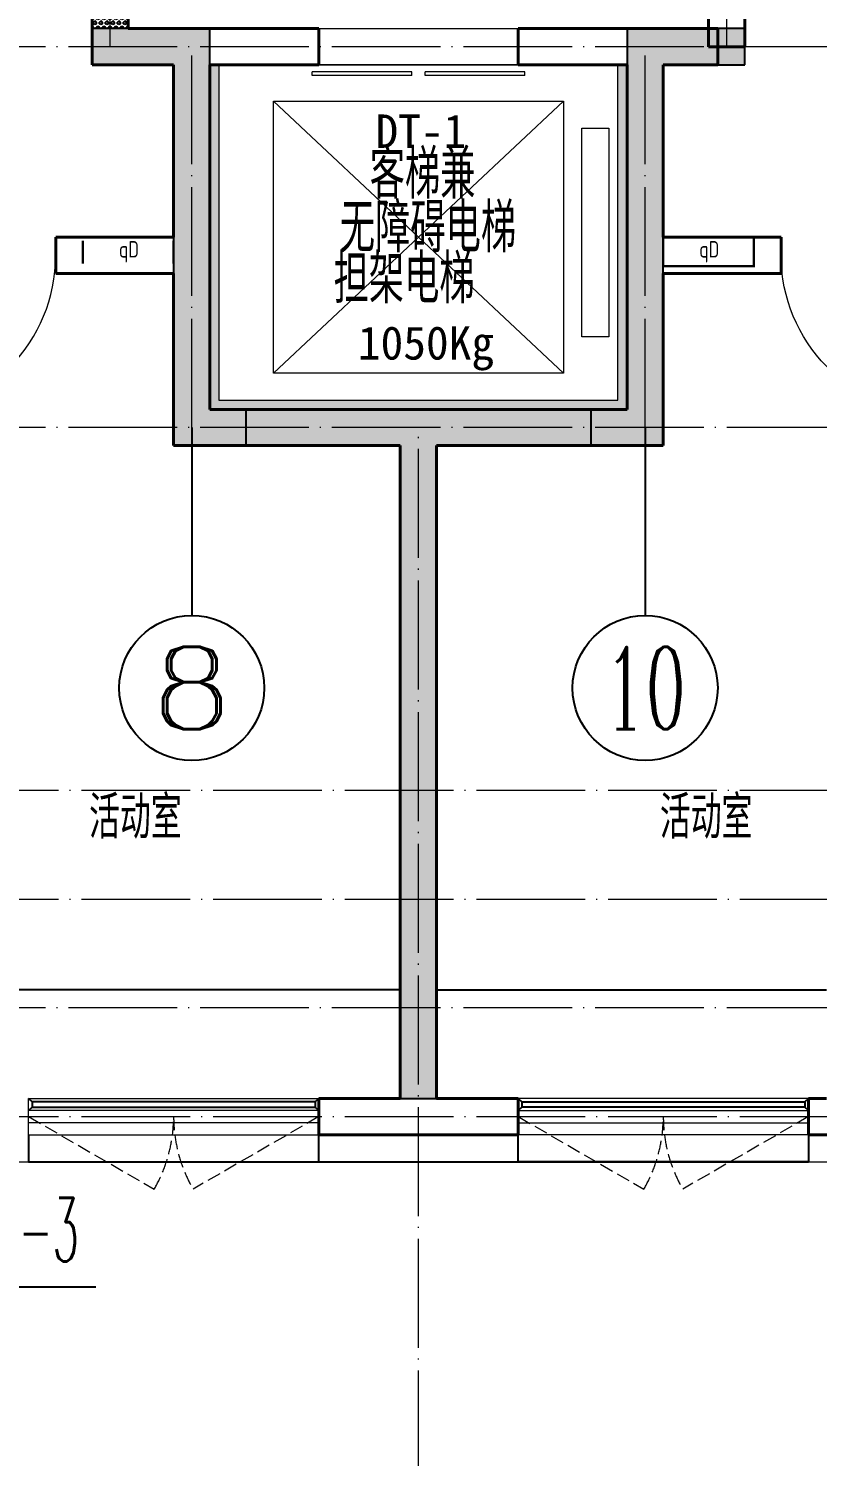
# Model space of a CAD drawing. Extents: x 27938 to 1042331, y -235042 to 1535213.
# Drawn here: x 692467 to 696817, y 594575 to 602449 of the extents above; entities that cross this region are included whole.
import ezdxf
from ezdxf.enums import TextEntityAlignment as Align

# ---------------------------------------------------------------- set-up
doc = ezdxf.new("R2010")
doc.units = 0
doc.header["$LTSCALE"] = 1000
doc.header["$MEASUREMENT"] = 0
doc.linetypes.add('DASH', pattern=[0.35, 0.25, -0.1])
doc.linetypes.add('DOTE', pattern=[2.4200000000000004, 2, -0.2, 0.02, -0.2])
for name, color, linetype in [('$RECOVER_210609100354-0', 7, 'Continuous'), ('3-栏杆1', 135, 'Continuous'), ('3.5方案汇报，与郭总、侯月琴确定户型_t8$0$2020.03.04 -1安徽标准化洋房户型(UA）_t8_t8$0$看线', 154, 'Continuous'), ('AXIS', 3, 'Continuous'), ('AXIS_TEXT', 4, 'Continuous'), ('COLUMN', 9, 'Continuous'), ('DIM_雨水', 3, 'Continuous'), ('PUB_TEXT', 4, 'Continuous'), ('保温', 6, 'Continuous'), ('看线', 251, 'Continuous')]:
    doc.layers.add(name, color=color, linetype=linetype)
for name, color, linetype, lineweight in [('3.5方案汇报，与郭总、侯月琴确定户型_t8$0$STAIR', 2, 'Continuous', 18), ('DOTE', 19, 'DOTE', 9), ('EQUIP-消防', 3, 'Continuous', 20), ('PUB_HATCH', 8, 'Continuous', 9), ('WALL', 9, 'Continuous', 40), ('WINDOW', 8, 'Continuous', 15), ('填充', 251, 'Continuous', 5)]:
    doc.layers.add(name, color=color, linetype=linetype, lineweight=lineweight)
doc.styles.add('_TCH_AXIS', font='COMPLEX', dxfattribs={"bigfont": 'GBCBIG'})
doc.styles.add('_TWT_SERIAL', font='simplex.shx', dxfattribs={"width": 0.6, "oblique": 10, "height": 3, "bigfont": 'aadri.shx'})
doc.styles.add('COMPLEX', font='COMPLEX')
doc.styles.get("Standard").update_dxf_attribs({"font": 'gbenor.shx', "bigfont": 'gbcbig.shx'})
doc.styles.add('房间名称', font='TSSDENG', dxfattribs={"width": 0.8, "bigfont": 'HZTXT'})
doc.styles.add('黑体', font='simhei.ttf')
pattern_1 = [(90, (0, 0), (-16.49778, 1.010197673501861e-15), [9.525, -19.05]), (210, (0, 0), (8.248889999999996, -14.28749658604684), [9.525, -19.05]), (150, (5.83238038093927e-16, 9.525), (-8.248890000000003, -14.28749658604684), [9.525, -19.05])]

# ---------------------------------------------------------------- blocks, each defined once
blk = doc.blocks.new('HFHFHFHFTF')
at = {"layer": 'PUB_HATCH'}
for points in [[(547366.5747184816, 370823.7207051624), (546716.5799266086, 370823.7204600016), (546716.5799266086, 370623.7204600016), (547166.5747184816, 370623.7207051624), (547166.5747172923, 368523.7246104958), (547566.5747172923, 368523.7246104958), (547566.5747172923, 368723.7246104958), (547366.5747174243, 368723.7246104958)], [(549666.5803951984, 370823.7207051624), (549666.5803962557, 368723.7246104958), (549466.5803963877, 368723.7246104958), (549466.5803963877, 368523.7246104958), (549866.5803963877, 368523.7246104958), (549866.5803951984, 370623.7207051624), (550316.5751870715, 370623.7204600016), (550316.5751870715, 370823.7204600016)]]:
    blk.add_hatch(color=256, dxfattribs=at).paths.add_polyline_path(points)
at = {"layer": 'COLUMN', "color": 8}
for p, q in [((547366.5747184816, 370823.7207051624), (546716.5799266086, 370823.7204600016)), ((546716.5799266086, 370823.7204600016), (546716.5799266086, 370623.7204600016)), ((547366.5747174243, 368723.7246104958), (547366.5747184816, 370823.7207051624)), ((549666.5803951984, 370823.7207051624), (549666.5803962557, 368723.7246104958)), ((550316.5751870715, 370823.7204600016), (549666.5803951984, 370823.7207051624)), ((550316.5751870715, 370623.7204600016), (550316.5751870715, 370823.7204600016)), ((546716.5799266086, 370623.7204600016), (547166.5747184816, 370623.7207051624)), ((547166.5747184816, 370623.7207051624), (547166.5747172923, 368523.7246104958)), ((549866.5803963877, 368523.7246104958), (549866.5803951984, 370623.7207051624)), ((549866.5803951984, 370623.7207051624), (550316.5751870715, 370623.7204600016)), ((547566.5747172923, 368723.7246104958), (547366.5747174243, 368723.7246104958)), ((547566.5747172923, 368523.7246104958), (547566.5747172923, 368723.7246104958)), ((549666.5803962557, 368723.7246104958), (549466.5803963877, 368723.7246104958)), ((549466.5803963877, 368723.7246104958), (549466.5803963877, 368523.7246104958)), ((547166.5747172923, 368523.7246104958), (547566.5747172923, 368523.7246104958)), ((549466.5803963877, 368523.7246104958), (549866.5803963877, 368523.7246104958))]:
    blk.add_line(p, q, dxfattribs=at)
blk = doc.blocks.new('ASDFSD')
at = {"layer": '3-栏杆1', "color": 0}
for p, q in [((681762.5879415963, 334937.5442401596), (681742.3193111992, 334955.3318184742)), ((681742.3193111992, 334955.3318184742), (681762.5879414161, 334937.5442403179)), ((683322.0506668226, 334937.5442278689), (683342.3192972196, 334955.3318061834)), ((683342.3192972196, 334955.3318061834), (683322.0506670028, 334937.5442280272)), ((681742.3193347491, 334888.4150854239), (681762.5879414133, 334908.2619604596)), ((681762.5879414161, 334937.5442403179), (681762.5879414133, 334908.2619604596)), ((683322.0506670028, 334937.4781505512), (681762.5879414163, 334937.5226424761)), ((681762.5879414135, 334908.2403724216), (683322.0506670056, 334908.1959003614)), ((683322.0506670028, 334937.5442280272), (683322.0506670056, 334908.2619481689)), ((683322.0506670056, 334908.2619481689), (683342.3192736697, 334888.4150731332)), ((683342.3192736697, 334888.4150731332), (683322.0506670056, 334908.2619481689))]:
    blk.add_line(p, q, dxfattribs=at)
blk = doc.blocks.new('VDVDVDCZSCCS')
at = {"layer": '保温', "linetype": 'Continuous', "ltscale": 10}
h = blk.add_hatch(dxfattribs=at)
h.set_pattern_fill('HEX', color=251, scale=10, angle=90, style=0)
h.set_pattern_definition(pattern_1)
h.paths.add_polyline_path([(546716.6777758279, 370823.7204600016), (546916.6777595185, 370823.7204599889), (546916.5739644961, 370973.7260572037), (546716.5739808055, 370973.7262538486)])
h = blk.add_hatch(dxfattribs=at)
h.set_pattern_fill('HEX', color=251, scale=10, angle=90, style=0)
h.set_pattern_definition(pattern_1)
h.paths.add_polyline_path([(549466.5778929805, 368523.7248067016), (549466.5778515742, 368723.7248036918), (547566.5772535016, 368723.7248037361), (547566.577294908, 368523.7248067458)])
h = blk.add_hatch(dxfattribs=at)
h.set_pattern_fill('HEX', color=251, scale=10, angle=90, style=0)
h.set_pattern_definition(pattern_1)
h.paths.add_polyline_path([(548416.6765335839, 364923.7247940315), (548616.6765172745, 364923.7247940188), (548616.6764863663, 368523.7247068925), (548416.6765026756, 368523.7249035374)])
at = {"layer": '保温', "color": 251, "linetype": 'Continuous', "ltscale": 10}
blk.add_line((548416.5786843646, 364923.7247940315), (548616.5786843668, 364923.7247940188), dxfattribs=at)
blk = doc.blocks.new('HFTHFFGHFH')
at = {"layer": 'DOTE', "linetype": 'DOTE', "ltscale": 0.3}
for p, q in [((546816.5775568401, 602348.8103599143), (546816.5775568403, 604248.8100090837)), ((550216.5775568399, 602348.8103599143), (550216.5775568398, 604248.8100090837)), ((587116.5787011748, 602348.8103599143), (534316.57870118, 602348.8103599143)), ((547266.5775568401, 600248.8103599143), (547266.5775568403, 602348.8103599143)), ((549766.57755684, 600248.8103599143), (549766.57755684, 602348.8103599143)), ((587116.5787011747, 600248.8103599143), (534316.57870118, 600248.8103599143)), ((548516.57755684, 594448.8100090846), (548516.5775568401, 600248.8103599146)), ((534316.57870118, 598248.8100090846), (587116.5787011747, 598248.8100090497)), ((534316.57870118, 597648.8100090846), (587116.5787011746, 597648.8100090846)), ((587116.5787011746, 597048.8100090849), (534316.57870118, 597048.8100090846)), ((534316.5787011874, 596448.8106185137), (587116.5787011746, 596448.8106184986))]:
    blk.add_line(p, q, dxfattribs=at)
blk = doc.blocks.new('GDGRDGDRGDFD')
at = {"layer": 'EQUIP-消防', "color": 0, "const_width": 12.82051282052028}
blk.add_lwpolyline([(136866.5605577994, 335507.811971089), (136366.5605577994, 335507.8119710906), (136366.5605577991, 335347.8119710904), (136866.5605577991, 335347.8119710888)], close=True, dxfattribs=at)
at = {"layer": 'PUB_TEXT', "color": 0, "style": '房间名称', "width": 0.8}
blk.add_text('qD', height=90, dxfattribs=at).set_placement((136565.0499633249, 335395.5346836653))
blk = doc.blocks.new('HGFHGGGDFGRD')
at = {"color": 8}
blk.add_blockref('GDGRDGDRGDFD', (556400.014160394, 34165.91269551835), dxfattribs=at)
at = {"color": 8, "rotation": 359.9985591725983}
blk.add_blockref('GDGRDGDRGDFD', (559591.5669072001, 34169.39107311015), dxfattribs=at)
blk = doc.blocks.new('$WINLIB2D$00000001')
at = {"color": 0}
for points in [[(-0.4999999999999964, 0.5000000000000142), (-0.4999999999999964, -0.4999999999999858)], [(-0.4999999999999964, 0.5000000000000142), (0.5000000000000036, 0.5000000000000142)], [(0.5000000000000036, -0.4999999999999858), (0.5000000000000036, 0.5000000000000142)], [(0.5000000000000036, 0.1666666666666714), (-0.4999999999999964, 0.1666666666666714)], [(0.5000000000000036, -0.1666666666666572), (-0.4999999999999964, -0.1666666666666572)], [(-0.4999999999999964, -0.4999999999999858), (0.5000000000000036, -0.4999999999999858)]]:
    blk.add_lwpolyline(points, dxfattribs=at)
blk = doc.blocks.new('$DorLib2D$00000001')
for p, q in [((0.45, 0.9750000000000001), (0.5000000000000002, 0.9750000000000001)), ((0.45, 0), (0.45, 0.9750000000000001)), ((0.5, 0), (0.5, 0.9750000000000001)), ((0.5, 0), (0.45, 0))]:
    blk.add_line(p, q)
at = {"lineweight": 13}
blk.add_arc((0.475, 0), 0.975, 91.4692835813538, 180, dxfattribs=at)
blk = doc.blocks.new('$DORLIB2D$00000127')
at = {"color": 0}
for points in [[(-0.5333333333328483, 0.7948983154366971), (-0.5333333333328483, 0.690405644187237)], [(-0.03333333333284827, 0.7948983154366971), (-0.5333333333328483, 0.7948983154366971)], [(-0.03333333333284827, 0.7948983154366971), (-0.03333333333284827, 0.690405644187237)], [(0.5333333333328483, 0.7948983154366971), (0.03333333333284827, 0.7948983154366971)], [(0.03333333333284827, 0.7948983154366971), (0.03333333333284827, 0.690405644187237)], [(0.5333333333328483, 0.7948983154366971), (0.5333333333328483, 0.690405644187237)], [(-0.03333333333284827, 0.690405644187237), (-0.5333333333328483, 0.690405644187237)], [(0.5333333333328483, 0.690405644187237), (0.03333333333284827, 0.690405644187237)], [(0.5, 0.4999999999999858), (-0.5, 0.4999999999999858)]]:
    blk.add_lwpolyline(points, dxfattribs=at)
blk = doc.blocks.new('_AXISO')
blk.add_circle((0, 0), 0.5)
at = {"layer": 'AXIS_TEXT', "style": 'COMPLEX', "width": 1.041666666666667}
blk.add_attdef('A', text='', height=0.56, dxfattribs=at).set_placement((-0.25, -0.28), (0.25, -0.28), align=Align.FIT)

msp = doc.modelspace()

# ---------------------------------------------------------------- hatches: boundary and pattern name
at = {"layer": '填充'}
h = msp.add_hatch(dxfattribs=at)
h.set_pattern_fill('隔热材料02', color=8, scale=100, style=0)
h.set_pattern_definition([(0, (-479591.8169323691, -8389.820470993756), (0, 50), []), (0, (-479591.8169323691, -8373.153970993706), (0, 50), []), (270, (-479548.0754323691, -8364.52272099373), (50, -9.184850993605149e-15), [5.01775, -44.98225]), (270, (-479585.5341823691, -8364.52272099373), (50, -9.184850993605149e-15), [5.01775, -44.98225]), (90, (-479560.0224323691, -8398.451720993733), (-50, 3.061616997868383e-15), [5.01775, -44.98225]), (90, (-479573.5874323692, -8398.451720993733), (-50, 3.061616997868383e-15), [5.01775, -44.98225]), (180, (-479541.7926823691, -8406.487220993731), (-6.123233995736766e-15, -50), [50.02425, 0.02425]), (135, (-479555.7499323691, -8403.978470993694), (2.775557561562891e-15, 49.99987405109137), [4.268000000000001, -66.44274999999999]), (116.56505, (-479508.767932369, -8400.96047099377), (0.0001128305918363104, 49.99993342107836), [2.804999999999995, -108.9984999999999]), (116.56505, (-479558.767932369, -8400.96047099377), (0.0001128305918363104, 49.99993342107836), [2.804999999999995, -108.9984999999999]), (153.43495, (-479500.732432369, -8406.487220993731), (-0.0001128305918057793, 49.99993342107837), [5.609999999999999, -106.1935]), (153.43495, (-479550.732432369, -8406.487220993731), (-0.0001128305918057793, 49.99993342107837), [5.609999999999999, -106.1935]), (63.43495000000001, (-479510.0224323691, -8393.433970993734), (-0.0001128305918307593, 49.99993342107837), [26.714, -85.0895]), (63.43495000000001, (-479560.0224323691, -8393.433970993734), (-0.0001128305918307593, 49.99993342107837), [26.714, -85.0895]), (116.56505, (-479498.0754323691, -8364.52272099373), (0.0001128305918363104, 49.99993342107836), [2.804999999999995, -108.9984999999999]), (116.56505, (-479548.0754323691, -8364.52272099373), (0.0001128305918363104, 49.99993342107836), [2.804999999999995, -108.9984999999999]), (135, (-479549.3299323692, -8362.013970993692), (2.775557561562891e-15, 49.99987405109137), [4.268000000000001, -66.44274999999999]), (153.43495, (-479502.3479323691, -8358.995970993768), (-0.0001128305918057793, 49.99993342107837), [5.609999999999999, -106.1935]), (153.43495, (-479552.3479323691, -8358.995970993768), (-0.0001128305918057793, 49.99993342107837), [5.609999999999999, -106.1935]), (45, (-479584.2796823691, -8362.013970993692), (0, 49.99987405109137), [4.268000000000001, -66.44274999999999]), (63.43495000000001, (-479535.5341823691, -8364.52272099373), (-0.0001128305918307593, 49.99993342107837), [2.805, -108.9985]), (63.43495000000001, (-479585.5341823691, -8364.52272099373), (-0.0001128305918307593, 49.99993342107837), [2.805, -108.9985]), (26.56505, (-479531.2619323692, -8358.995970993768), (0.0001128305918307593, 49.99993342107837), [5.609999999999999, -106.1935]), (26.56505, (-479581.2619323692, -8358.995970993768), (0.0001128305918307593, 49.99993342107837), [5.609999999999999, -106.1935]), (116.56505, (-479523.5874323692, -8393.433970993734), (0.0001128305918363104, 49.99993342107836), [26.71399999999996, -85.08949999999986]), (116.56505, (-479573.5874323692, -8393.433970993734), (0.0001128305918363104, 49.99993342107836), [26.71399999999996, -85.08949999999986]), (45, (-479577.8596823692, -8403.978470993694), (0, 49.99987405109137), [4.268000000000001, -66.44274999999999]), (63.43495000000001, (-479524.8416823692, -8400.96047099377), (-0.0001128305918307593, 49.99993342107837), [2.805, -108.9985]), (63.43495000000001, (-479574.8416823692, -8400.96047099377), (-0.0001128305918307593, 49.99993342107837), [2.805, -108.9985]), (26.56505, (-479532.877432369, -8406.487220993731), (0.0001128305918307593, 49.99993342107837), [5.609999999999999, -106.1935]), (26.56505, (-479582.877432369, -8406.487220993731), (0.0001128305918307593, 49.99993342107837), [5.609999999999999, -106.1935])])
h.paths.add_polyline_path([(695716.5803966636, 602248.8103327203), (695766.5803966636, 602248.8103327187), (695766.5803965958, 600348.8103326985), (693466.5803965859, 600348.8103327164), (693466.5803965596, 602248.8103327198), (693516.5803965596, 602248.810332719), (693516.5803965853, 600398.8103327135), (695716.5803965974, 600398.810332699)])

# ---------------------------------------------------------------- linework, layer by layer
at = {"layer": '$RECOVER_210609100354-0', "color": 8, "const_width": 8}
for points in [[(692166.5821823177, 596348.8100101382), (692166.5821823177, 596198.8100101382), (692466.5821823177, 596198.8100101382), (692466.5821823215, 596348.8105238415)], [(697066.5729313623, 596348.8100101382), (697066.5729313623, 596198.8100101382), (696766.5729313623, 596198.8100101382), (696766.5729313586, 596348.8105238415)]]:
    msp.add_lwpolyline(points, dxfattribs=at)
at = {"layer": '3.5方案汇报，与郭总、侯月琴确定户型_t8$0$2020.03.04 -1安徽标准化洋房户型(UA）_t8_t8$0$看线', "color": 8, "ltscale": 10}
for p, q in [((694516.5788049356, 597148.8028004323), (692366.5821823087, 597148.8100089789)), ((694716.5763087445, 597148.8028004323), (696866.5729313714, 597148.8100089789))]:
    msp.add_line(p, q, dxfattribs=at)
at = {"layer": '3.5方案汇报，与郭总、侯月琴确定户型_t8$0$STAIR', "color": 8}
for p, q in [((695416.5750149158, 602048.8113629923), (693816.5750149153, 600548.8113629937)), ((693816.5750149153, 602048.8113629923), (695416.5750149158, 600548.8113629937))]:
    msp.add_line(p, q, dxfattribs=at)
for points in [[(693816.5750149153, 600548.8113629937), (693816.5750149153, 602048.8113629923), (695416.5750149158, 602048.8113629923), (695416.5750149158, 600548.8113629937)], [(695516.5750149062, 600748.8113631092), (695516.5750149062, 601898.8113631096), (695666.575014909, 601898.8113631096), (695666.575014909, 600748.8113631092)]]:
    msp.add_lwpolyline(points, close=True, dxfattribs=at)
at = {"layer": 'AXIS'}
for p, q in [((693366.5747206898, 600248.8113630235), (693366.5747206898, 599212.5483030013)), ((695866.5747206924, 600248.8115837709), (695866.5749036942, 599212.5485237488))]:
    msp.add_line(p, q, dxfattribs=at)
at = {"layer": 'DIM_雨水'}
msp.add_line((692036.5765603052, 595510.5650448573), (692837.7505463288, 595510.5650448573), dxfattribs=at)
at = {"layer": 'WALL', "color": 8}
for p, q in [((692816.5789703254, 602598.8112886243), (692816.5792564149, 602248.8113630976)), ((693016.5790929572, 602448.8113629577), (693016.5789703717, 602598.8114521086)), ((696216.5761433509, 602598.8114520565), (696216.5759389845, 602348.8100909069)), ((696416.5759389845, 602348.8099274226), (696416.5761433416, 602598.8112885719)), ((693016.5790929572, 602448.8113629577), (693366.5784615091, 602448.8113630007)), ((694066.5750149536, 602448.8113629948), (693366.5784615091, 602448.8113630007)), ((694066.5750149536, 602248.8113630199), (694066.5750149536, 602448.8113629948)), ((695866.5806807624, 602448.8113630009), (695166.5750149536, 602448.8113629948)), ((695166.5750149536, 602448.8113629948), (695166.5750149536, 602248.8113630199)), ((695866.5806807496, 602448.8113630009), (696266.5797168426, 602448.8113630519)), ((696266.5797168426, 602448.8113630519), (696266.5797168681, 602248.8113630519)), ((696216.5759389845, 602348.8100909069), (696416.5759389845, 602348.8099274226)), ((692816.5792564149, 602248.8113630976), (693266.5784109443, 602248.8113630975)), ((693266.5780016889, 601298.8103599241), (693266.5784109443, 602248.8113630975)), ((693466.5779735944, 601198.8103168382), (693466.5784259118, 602248.811362996)), ((693466.5784259118, 602248.811362996), (694066.5750149536, 602248.8113630199)), ((695166.5750149536, 602248.8113630199), (695766.58060679, 602248.8113629961)), ((695766.58060679, 602248.8113629961), (695766.5798302676, 601198.8104338722)), ((695966.580606795, 602248.8113629756), (695966.579904212, 601298.8103599156)), ((695966.580606795, 602248.8113629756), (696266.5797168681, 602248.8113630519)), ((693266.5780016889, 601298.8103599241), (692616.5794565367, 601298.8103599163)), ((692616.5794565367, 601298.8103599163), (692616.5794565388, 601098.8103599075)), ((696616.5756572175, 601298.81035988), (695966.579904212, 601298.8103599156)), ((696616.5756572154, 601098.8103599007), (696616.5756572175, 601298.81035988)), ((693466.5776073942, 600348.8100201265), (693466.5779735944, 601198.8103168382)), ((695766.5798302676, 601198.8104338722), (695766.5792016695, 600348.8103326982)), ((692616.5794565388, 601098.8103599075), (693266.5779155551, 601098.8103599177)), ((693266.5775063002, 600148.8100200763), (693266.5779155551, 601098.8103599177)), ((695966.5797562983, 601098.8103599091), (695966.579053716, 600148.810387077)), ((695966.5797562983, 601098.8103599091), (696616.5756572154, 601098.8103599007)), ((694616.5775568439, 600348.8100200458), (693466.5776073942, 600348.8100201265)), ((695766.5792016695, 600348.8103326982), (694616.5775296506, 600348.8100200458)), ((694516.5775796175, 600148.810020029), (693266.5775063002, 600148.8100200763)), ((694516.5775796175, 600148.810020029), (694516.5786693734, 596548.8100088467)), ((695966.579053716, 600148.810387077), (694716.577594618, 600148.8100472077)), ((694716.577594618, 600148.8100472077), (694716.578684374, 596548.8100088366)), ((694516.5786693734, 596548.8100088467), (694066.5821824234, 596548.8100088931)), ((694066.5821824234, 596548.8100088931), (694066.5821824122, 596348.8100089268)), ((695166.5729312667, 596548.8100088846), (694716.578684374, 596548.8100088366)), ((695166.572931278, 596348.8100089232), (695166.5729312667, 596548.8100088846)), ((696866.5729312752, 596548.8100089587), (696766.5729312242, 596548.8100089756)), ((696766.5729312242, 596548.8100089756), (696766.5729312355, 596348.8100090147)), ((694066.5821824122, 596348.8100089268), (694616.5787071328, 596348.8100088921)), ((694616.5764065472, 596348.8100088921), (695166.572931278, 596348.8100089232)), ((696766.5729312355, 596348.8100090147), (697066.5729312919, 596348.8100090324))]:
    msp.add_line(p, q, dxfattribs=at)
at = {"layer": 'WINDOW'}
for p, q in [((694066.5750149156, 602448.8113630008), (695166.5750149156, 602448.8113630008)), ((694066.5750149156, 602248.8113630008), (695166.5750149156, 602248.8113630008))]:
    msp.add_line(p, q, dxfattribs=at)
at = {"layer": 'WINDOW', "color": 8, "linetype": 'DASH', "ltscale": 0.3}
for points in [[(692466.5821824546, 596448.8100089307), (693159.4025054877, 596048.8100089288, 0.1316524975905399), (693266.582182461, 596448.8100089384)], [(694066.5821824673, 596448.8100089307), (693373.7618594344, 596048.8100089288, -0.1316524975905399), (693266.5821824609, 596448.8100089384)], [(695166.5729312131, 596448.8100089306), (695859.3932542459, 596048.8100089285, 0.1316524975905399), (695966.5729312195, 596448.8100089382)], [(696766.5729312258, 596448.8100089303), (696073.7526081926, 596048.8100089284, -0.1316524975905399), (695966.5729312194, 596448.8100089382)]]:
    msp.add_lwpolyline(points, format="xyb", dxfattribs=at)
at = {"layer": '填充', "color": 8}
msp.add_lwpolyline([(695716.5803966636, 602248.8103327203), (695766.5803966636, 602248.8103327187), (695766.5803965958, 600348.8103326985), (693466.5803965859, 600348.8103327164), (693466.5803965596, 602248.8103327198), (693516.5803965596, 602248.810332719), (693516.5803965853, 600398.8103327135), (695716.5803965974, 600398.810332699)], close=True, dxfattribs=at)
at = {"layer": '看线', "color": 8, "ltscale": 0.5}
for points in [[(692466.5821824016, 596348.810009013), (692466.5821824016, 596198.810009013), (694066.582182426, 596198.81000914), (694066.5821824274, 596348.8100091142)], [(696766.5729313244, 596348.8100088215), (696766.5729313244, 596198.8100088215), (695166.5729312999, 596198.8100089487), (695166.5729312986, 596348.8100089228)], [(692466.5821827063, 596198.8094941869), (696766.5729313244, 596198.8100088215)]]:
    msp.add_lwpolyline(points, dxfattribs=at)

# ---------------------------------------------------------------- block references
msp.add_blockref('HFTHFFGHFH', (146100, 0))
at = {"color": 8}
for name, p in [('HFHFHFHFTF', (146100.00000034, 231625.085214746)), ('VDVDVDCZSCCS', (146100, 231625.0852148208)), ('HGFHGGGDFGRD', (0, 231625.0852148207))]:
    msp.add_blockref(name, p, dxfattribs=at)
at = {"layer": '3-栏杆1', "color": 8}
msp.add_blockref('ASDFSD', (10724.26287086774, 261593.4781901485), dxfattribs=at)
at = {"layer": '3-栏杆1', "color": 8, "xscale": -1}
msp.add_blockref('ASDFSD', (1378508.892242812, 261593.4781901485), dxfattribs=at)
at = {"layer": 'AXIS'}
ref = msp.add_blockref('_AXISO', (693366.5747206898, 598812.5483030013), dxfattribs=dict(at, xscale=800, yscale=800, zscale=800))
ref.add_attrib('A', '8', dxfattribs={"layer": 'AXIS_TEXT', "height": 452.5483399593904, "style": '_TCH_AXIS', "width": 1.500000000000253}).set_placement((693140.3005507101, 598586.2741330216), (693592.8488906695, 598586.2741330216), align=Align.FIT)
ref = msp.add_blockref('_AXISO', (695866.5749743334, 598812.5485237488), dxfattribs=dict(at, xscale=800, yscale=800, zscale=800))
ref.add_attrib('A', '10', dxfattribs={"layer": 'AXIS_TEXT', "height": 452.5483399593904, "style": '_TCH_AXIS', "width": 0.7241379310346049}).set_placement((695640.3008043537, 598586.274353769), (696092.8491443131, 598586.274353769), align=Align.FIT)
at = {"layer": 'WINDOW'}
for name, p, xscale, yscale, zscale, rotation in [('$DORLIB2D$00000127', (694616.5750149156, 602348.8113630008), 1100, -200, 1100, 5.336080552226635e-12), ('$DorLib2D$00000001', (692166.5794564878, 601198.8103599056), -900, -900, -900, 5.840855992261463e-10), ('$DorLib2D$00000001', (697066.5756571923, 601198.8103599056), -900, 900, -900, 179.9999999994159), ('$WINLIB2D$00000001', (693266.5821824069, 596448.8100089427), -1600, 199.9999999480788, -1600, 179.9999999967472), ('$WINLIB2D$00000001', (695966.5729312731, 596448.8100089427), -1600, -199.9999999480788, -1600, 3.252746161958773e-09)]:
    msp.add_blockref(name, p, dxfattribs=dict(at, xscale=xscale, yscale=yscale, zscale=zscale, rotation=rotation))

# ---------------------------------------------------------------- texts
at = {"layer": 'DIM_雨水', "color": 7, "style": '_TWT_SERIAL', "width": 0.48}
msp.add_text('YL-3', height=350, dxfattribs=at).set_placement((692159.7505463288, 595650.5650448573))
at = {"layer": 'PUB_TEXT', "color": 8, "style": '黑体'}
for s, p in [('DT-1', (694379.4519530414, 601791.0625821329)), ('1050Kg', (694282.4519530414, 600623.3931627222))]:
    msp.add_text(s, height=184.0084388185654, dxfattribs=at).set_placement(p)
at = {"layer": 'PUB_TEXT', "color": 8}
for s, height, p in [('客梯兼', 270.0709219858156, (694347.4542362296, 601510.8921669084)), ('无障碍电梯', 270.0709219858156, (694182.8853283348, 601215.1219989969)), ('担架电梯', 270.0709219858156, (694148.4514878872, 600933.5632840346)), ('活动室', 236.3120567375886, (692800.3139531381, 597981.094218641)), ('活动室', 236.3120567375886, (695948.0539264996, 597981.094218641))]:
    msp.add_text(s, height=height, dxfattribs=at).set_placement(p)

doc.saveas('drawing.dxf')
